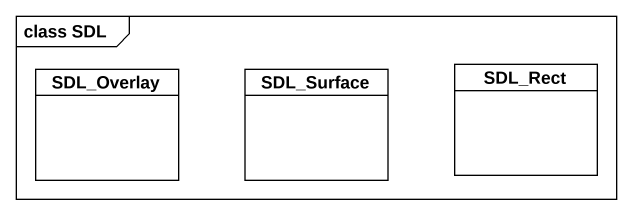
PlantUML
@startuml
mainframe class SDL
hide circle
hide empty members
class SDL_Overlay
class SDL_Surface
class SDL_Rect
@enduml
